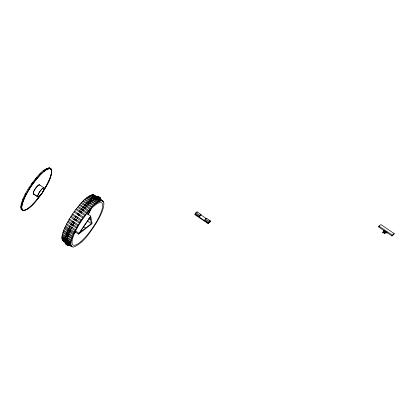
<?xml version="1.0" encoding="UTF-8"?>
<svg xmlns="http://www.w3.org/2000/svg" width="415" height="415" viewBox="0 0 415 415"><rect width="100%" height="100%" fill="white"/><g stroke="black" fill="none" stroke-linecap="round" stroke-linejoin="round"><path stroke-width="0.62" d="M61.954 238.692L65.497 241.099L64.833 242.438L66.602 243.641L67.277 242.313L66.602 243.641M70.82 244.72L66.384 241.701M101.006 199.869L101.016 199.382M103.89 203.132L103.309 201.394L101.452 200.653C92.97 203.583 87.767 211.754 82.435 218.518C78.637 224.069 75.177 229.874 72.625 236.109C71.681 239.403 69.772 243.107 71.411 246.479L73.258 247.19C84.084 243.008 90.288 231.803 96.565 222.673C99.833 216.604 103.864 210.203 103.89 203.117M82.818 207.614L83.519 206.297L85.293 207.505L84.593 208.823L85.293 207.505M83.519 206.297L83.482 206.867L79.934 204.455M96.249 196.565L94.221 195.19L92.587 194.625C84.105 197.561 78.902 205.731 73.569 212.496C69.772 218.046 66.312 223.851 63.76 230.086C62.815 233.38 60.906 237.084 62.546 240.451L65.586 242.521M66.488 242.365L67.282 240.933L66.488 242.365L64.714 241.162L65.466 239.782M84.572 205.622L85.34 204.294L87.109 205.498L86.346 206.831L87.109 205.498M85.34 204.294L85.236 204.87L81.693 202.458M20.75 206.634C22.203 197.561 27.572 189.702 32.671 182.278C37.376 176.878 41.832 169.263 49.354 167.81L51.517 169.413C52.368 178.818 45.598 187.082 40.961 194.713C36.017 200.637 31.312 208.937 23.24 210.649L21.077 209.046L20.75 206.634L21.58 207.194L22.208 209.985M21.58 207.194C23.033 198.126 28.402 190.262 33.501 182.844C38.201 177.438 42.657 169.828 50.179 168.371L49.354 167.81M64.797 239.813L65.663 238.36L65.606 238.905L62.058 236.493M66.571 241.016L67.438 239.564L66.571 241.016L61.902 237.868M86.31 203.765L87.119 202.468L88.893 203.672L88.079 204.974L88.893 203.672M66.919 239.097L67.801 237.691L66.919 239.097L65.145 237.894L66.027 236.488M67.474 237.069L68.465 235.621L67.474 237.069L65.7 235.865L66.691 234.418L66.462 235.139L62.914 232.727M68.164 235.046L69.066 233.738L68.164 235.046L66.39 233.837L67.292 232.53M90.667 202.001L89.785 203.366L90.667 202.001L88.898 200.798L88.016 202.162L88.639 201.576L85.091 199.169M89.63 200.627L90.486 199.444L92.26 200.647L91.388 201.861L92.26 200.647M91.227 208.403L88.016 214.903L91.456 207.936L88.094 214.622M74.856 231.653L78.502 234.133L90.678 216.049L87.031 213.569M90.678 216.049L92.031 223.104L91.637 224.038L78.502 234.133M195.522 213.715L199.511 216.428L200.647 215.551L201.062 214.565L197.073 211.852L195.937 212.729L194.78 214.56L208.076 223.597L210.524 221.439L208.927 220.355M196.658 212.843L197.073 211.852M199.511 216.428L199.926 215.437L201.062 214.565M205.243 219.053L204.828 220.038L208.818 222.751L209.238 221.766L210.374 220.889L206.385 218.181L205.243 219.053L209.238 221.766M208.076 223.597L208.818 222.751M210.374 220.889L209.954 221.875L210.524 221.439M383.517 230.252L378.641 226.943L379.004 226.087L380.949 224.588L394.25 233.624L393.902 234.444L391.957 235.943L383.533 230.221L383.304 230.756L386.853 233.168L387.081 232.628M382.729 232.483L384.42 230.823L382.729 232.483L383.175 232.784L384.866 231.124L383.175 232.784M384.062 233.386L385.748 231.726L384.062 233.386L384.503 233.687L386.194 232.026L384.503 233.687M391.957 235.943L392.305 235.118L394.25 233.624M91.207 199.501L92.156 198.194L93.93 199.402L92.981 200.704L93.93 199.402M91.788 199.034L92.156 198.194M69.025 232.872L70.068 231.518L69.025 232.872L67.256 231.669L68.293 230.309M69.85 231.005L70.887 229.713L69.85 231.005L68.081 229.796L69.113 228.509M93.52 197.338L92.571 198.546L93.121 198.163L89.573 195.756M94.833 198.744L94.345 199.75L95.289 198.541L94.833 198.744L93.059 197.54M96.794 197.815L95.839 198.956L96.794 197.815L95.019 196.611L94.065 197.753L94.49 197.602L90.942 195.195M94.537 197.519L95.019 196.611M71.022 228.582L72.018 227.389L71.022 228.582L69.248 227.379L70.244 226.185M72.381 225.999L73.419 224.873L72.381 225.999L70.607 224.795L71.65 223.669M95.279 197.333L95.912 196.238L98.013 197.462L97.053 198.536L100.601 200.948M97.053 198.536L98.013 197.462M68.677 245.602L69.274 244.627L69.554 244.726L68.942 245.722L67.79 245M98.08 198.297L98.692 197.301L98.957 197.421L98.355 198.396L98.08 198.297L101.623 200.71M72.599 221.387L74.736 222.518L74.223 223.441L73.782 223.529L72.008 222.326L72.962 221.314M73.782 223.529L74.373 222.59M68.838 244.482L68.107 245.602L67.904 245.39L68.563 244.383L71.878 246.546M97.276 196.969L97.764 196.222L99.735 197.644L99.081 198.645L98.801 198.552L99.538 197.426L99.735 197.644M74.321 218.612L76.443 219.851L75.836 220.78L73.699 219.54L74.321 218.612L74.669 218.648M75.468 220.744L76.095 219.815M79.675 232.602L90.18 217.31L91.383 223.602L87.212 220.764M67.287 244.907L67.868 244.067L68.102 244.228L67.417 245.218L65.513 243.704L67.417 245.218M99.538 198.806L100.217 197.82L98.448 196.617L100.352 198.137L99.761 198.982L99.538 198.806L103.309 201.394M76.189 216.319L75.919 216.189L75.276 217.097L75.587 217.247M77.693 217.398L77.045 218.3L77.361 218.451L77.963 217.527L75.919 216.189M99.942 199.522L100.71 198.474L99.382 197.571M100.119 199.765L100.71 198.474M66.841 244.129L65.072 242.925L65.129 243.33L66.903 244.534L67.557 243.154L71.105 245.566M66.903 244.534L67.557 243.154M77.299 214.156L77.963 213.289L79.924 214.742L79.265 215.613L77.299 214.156L77.491 214.41M79.068 215.359L79.737 214.493M79.244 211.505L79.913 210.685L81.802 212.252L81.148 213.123L79.244 211.505L79.374 211.915M81.018 212.708L81.688 211.889M81.086 209.648L81.714 208.423L83.488 209.632L82.86 210.851L83.488 209.632M75.732 231.752L74.918 232.639L75.675 231.861M65.145 237.894L65.793 237.214L62.25 234.807M74.57 233.059L75.696 231.944M66.39 233.837L67.064 233.256M67.256 231.669L67.91 231.16L64.367 228.753M92.031 223.104L78.902 233.194L75.25 230.714M378.641 226.943L379.616 226.196M68.081 229.796L68.729 229.355L65.181 226.948M69.248 227.379L69.751 227.098L66.203 224.691M70.607 224.795L71.136 224.588L67.593 222.175M72.008 222.326L72.449 222.238M69.953 245.576L68.734 244.954M73.699 219.54L74.067 219.571L70.519 217.164M64.232 241.11L63.521 240.866L64.533 241.556M21.378 209.419L23.24 210.649M62.546 240.451L64.761 241.805M379.004 226.087L392.305 235.118M382.957 231.944L383.403 232.25M384.29 232.851L384.731 233.152M200.419 214.571L206.8 218.907M195.937 212.729L199.926 215.437M194.951 214.15L208.252 223.187M98.957 197.421L96.918 196.098L98.692 197.301M95.912 196.238L97.686 197.441M93.759 195.029L96.296 196.751M99.081 198.645L102.624 201.057M93.484 194.936L96.015 196.658M98.801 198.552L102.349 200.959M93.038 194.78L96.078 196.845M98.355 198.396L101.903 200.808M92.758 194.687L95.798 196.751M102.474 201.239L103.491 201.929M92.161 194.775L95.201 196.84M97.478 198.391L101.027 200.798M94.625 196.694L96.399 197.903M91.736 194.92L94.776 196.985M96.259 198.811L99.808 201.218M90.517 195.341L99.382 201.363M51.216 169.035L50.386 168.474L51.517 169.413M48.794 167.826L49.624 168.386M94.89 199.366L98.438 201.778M89.028 196.134L97.893 202.157M47.097 168.21L47.927 168.77M91.653 198.489L93.427 199.693M88.203 196.71L91.751 199.122M93.52 200.326L97.069 202.733M46.319 168.615L47.149 169.18M87.664 197.089L96.529 203.111M89.936 199.838L91.705 201.042M86.647 197.799L90.19 200.206M91.964 201.415L95.512 203.822M86.071 198.251L94.936 204.273M44.083 170.02L44.908 170.586M88.307 201.275L90.081 202.484M90.413 202.779L93.956 205.192M43.134 170.793L43.964 171.354M84.468 199.755L93.334 205.778M83.389 200.767L86.932 203.179M88.706 204.382L92.255 206.794M86.496 203.034L88.271 204.237M82.761 201.358L91.627 207.381M40.504 173.122L41.334 173.688M87.01 206.073L90.558 208.486M39.456 174.201L40.281 174.767M84.691 204.932L86.465 206.141M81.029 203.215L89.894 209.238M83.934 207.111L88.8 210.478M82.86 207.007L84.634 208.216M79.275 205.207L88.141 211.23M36.613 177.304L37.443 177.869M78.207 206.421L81.75 208.833L81.714 208.423M82.196 209.134L87.072 212.444M81.044 209.196L82.818 210.4M35.529 178.621L36.359 179.187M77.538 207.241L86.403 213.263M81.797 212.226L80.909 211.624L85.35 214.664M76.485 208.641L80.028 211.048M44.203 187.948L39.498 184.851A5.437 1.395 -55.8 0 0 38.419 185.225L37.666 185.847A5.437 1.395 -55.8 0 0 33.869 191.253A5.437 1.395 -55.8 0 0 34.02 193.893M75.826 209.508L84.691 215.53M88.997 218.383L90.589 219.468M89.043 218.632L90.641 219.717M32.671 182.278L33.501 182.844M74.607 211.126L83.472 217.149M73.943 211.998L82.808 218.025M31.633 183.741L32.458 184.307M72.646 213.912L81.511 219.934M72.039 214.835L80.904 220.858M71.126 216.236L79.991 222.264M28.951 187.71L29.776 188.27M74.508 219.872L79.384 223.187M83.493 226.585L85.62 228.032M28.023 189.219L28.853 189.78M33.568 193.929L37.998 196.938M33.293 193.841L37.729 196.855M69.414 218.907L78.279 224.93M68.9 219.826L77.766 225.848M68.102 221.262L76.967 227.285M71.167 223.856L72.941 225.06M25.699 193.219L26.529 193.784M72.91 225.791L76.459 228.203M24.952 194.677L25.777 195.242M66.701 223.773L75.566 229.796M69.761 226.45L71.536 227.659M71.525 228.307L75.068 230.714M65.565 226.097L74.43 232.125M68.542 228.893L70.317 230.097M70.503 230.564L74.046 232.971M23.141 198.443L23.971 199.003M64.75 227.902L73.616 233.925M68.247 230.351L70.016 231.554M22.623 199.745L23.448 200.305M67.676 230.787L69.45 231.99M69.684 232.364L73.232 234.776M63.749 230.123L72.615 236.145M63.516 230.849L68.527 234.2M68.833 234.465L72.381 236.872M21.456 203.018L22.28 203.578M63.142 232.011L72.008 238.034M66.633 234.47L68.402 235.679M21.196 204.076L22.026 204.637M68.231 236.343L71.779 238.755M66.006 235.072L67.775 236.275M62.483 234.076L71.349 240.098M67.567 238.418L71.115 240.83M65.378 237.162L67.152 238.366M20.771 207.376L21.601 207.941M62.12 235.948L70.986 241.971M65.617 238.412L67.391 239.616M66.488 239.507L70.924 242.516M22.97 210.068L23.8 210.633M21.077 209.046L21.907 209.606M64.953 239.165L66.727 240.368M61.965 237.323L65.005 239.388M65.954 240.031L70.83 243.346M65.907 240.083L67.24 240.985M67.22 241.483L70.768 243.89M64.802 240.586L66.571 241.789M62.063 239.024L65.612 241.431M67.386 242.64L70.929 245.047M62.24 239.543L65.28 241.608M62.354 239.875L65.394 241.94M67.671 243.486L71.219 245.898M69.782 244.975L70.794 245.664M68.563 244.383L72.106 246.795M64.839 241.95L66.613 243.154M66.981 243.465L71.65 246.635M67.168 244.518L68.942 245.722M67.904 245.39L66.13 244.186L68.107 245.602M94.221 195.19L94.625 195.906M100.217 197.82L100.352 198.137M79.913 210.685L80.022 211.022M39.866 185.443A5.545 1.421 -55.8 0 0 38.948 184.851L38.268 185.277A5.545 1.421 -55.8 0 0 34.238 190.438A5.545 1.421 -55.8 0 0 33.61 194.044M50.21 168.687A24.843 6.375 -55.8 0 1 43.674 190.122M40.037 195.491A24.843 6.375 -55.8 0 1 21.694 208.366M21.705 206.048A24.843 6.375 -55.8 0 1 21.907 204.88M22.218 203.609A24.843 6.375 -55.8 0 1 26.244 194.075M27.12 192.472A24.843 6.375 -55.8 0 1 27.743 191.382M28.391 190.288A24.843 6.375 -55.8 0 1 29.055 189.199M29.704 188.166A24.843 6.375 -55.8 0 1 30.669 186.683M31.333 185.697A24.843 6.375 -55.8 0 1 32.349 184.234M33.029 183.285A24.843 6.375 -55.8 0 1 36.515 178.792M37.765 177.329A24.843 6.375 -55.8 0 1 42.584 172.407M44.312 170.97A24.843 6.375 -55.8 0 1 49.146 168.542M41.573 193.696A24.843 6.375 -55.8 0 1 22.016 205.332A24.843 6.375 -55.8 0 1 46.132 169.943A24.843 6.375 -55.8 0 1 42.242 192.71M42.854 188.239L42.097 188.861A5.437 1.395 -55.8 0 0 37.713 196.508A5.437 1.395 -55.8 0 0 42.584 192.472A5.437 1.395 -55.8 0 0 42.854 188.239M43.378 187.865L42.703 188.291A5.545 1.421 -55.8 0 0 37.656 196.119A5.545 1.421 -55.8 0 0 42.029 193.369A5.545 1.421 -55.8 0 0 43.378 187.865M81.101 241.395A25.507 6.547 -55.8 0 0 102.598 204.46A25.507 6.547 -55.8 0 0 78.368 225.905A25.507 6.547 -55.8 0 0 81.101 241.395"/></g></svg>
